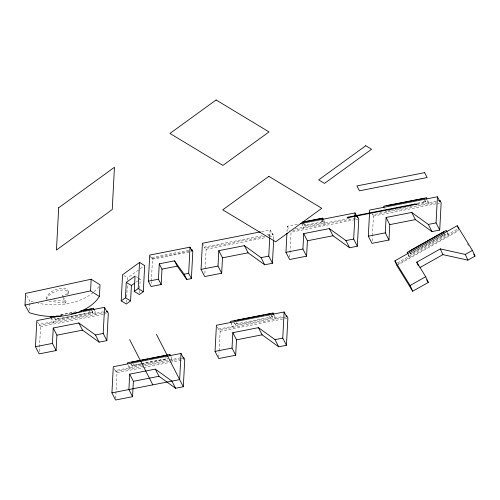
<?xml version="1.0" encoding="UTF-8"?>
<svg xmlns="http://www.w3.org/2000/svg" width="500" height="500" viewBox="0 0 500 500"><rect width="100%" height="100%" fill="white"/><g stroke="black" fill="none" stroke-linecap="round" stroke-linejoin="round"><path stroke-width="0.38" stroke-dasharray="2.5 1.88" d="M29.35 310.312L29.844 300.988L25.612 293.419M105.55 312.5L39.344 325.481L39.406 324.331L103.325 311.8M39.269 351.55L40.575 326.613L39.406 324.331M92.275 310.837L92.869 312.875L55.625 320.175L55.669 319.381L54.387 316.894M62.394 296.988L62.488 295.194A5.7 3.744 3 0 0 68.056 292.413A5.7 3.744 3 0 0 64.856 288.106A20.144 13.238 3 0 0 45.963 299.137L48.269 299.4M67.55 294.994A5.7 3.744 3 0 0 64.763 289.9L64.856 288.106M48.944 301.275L65.844 303.163L65.938 301.369L63.175 296.431M68.094 293.363L68.188 291.575M169.062 361.175L115.794 371.619L115.85 370.469L142.794 365.188M115.675 398.469L117.025 372.756L115.85 370.469M126.425 302.469L126.544 300.163M126.706 297.094L127.387 284.025M127.594 280.188L127.713 277.881L139.656 269.212M141.194 364.531L132.075 366.319L132.113 365.525L130.838 363.031M139.481 292.994L139.681 289.144M139.719 288.375L140.206 279.137L138.275 277.975M188.85 251.375L151.581 258.681L151.644 257.531L188.912 250.225M151.244 283.381L151.325 281.825M151.363 281.044L152.506 259.225L151.644 257.531M265.025 236.35L204.906 248.137L204.969 246.988L262.8 235.65M204.875 273.431L205.075 269.531M205.119 268.756L206.137 249.269L204.969 246.988M282.838 317.613L218.919 330.144L218.975 329L282.9 316.469M218.8 357L219.088 351.544M219.125 350.763L220.15 331.281L218.975 329M271.844 315.5L272.444 317.544L235.194 324.844L235.238 324.05L233.962 321.562M269.769 236.894L270.131 229.981L261 231.769M268.069 235.756L272.631 234.862L272.694 233.713L266.606 234.906M273.7 239.112L273.863 235.994L272.694 233.713M287.031 231.588L287.312 226.213L297.969 224.119M289.744 257.162L291.05 232.225L354.969 219.694M322.8 220.356L323.4 222.394L304.775 226.05L304.819 225.256L303.538 222.763M372.125 241.012L372.369 236.337M372.413 235.556L373.431 216.075L372.262 213.794L372.2 214.938L436.119 202.413M386.287 211.044L386.225 212.194L385.6 210.969M417.362 203.975L425.725 202.338L425.131 200.3M140.281 268.756L143.425 266.475M135.806 282.331L137.688 280.963M138.319 280.506L140.206 279.137M410.562 253.55L444.837 234.244L445.3 234.994L411.025 254.3L410.562 253.55L444.837 234.244M397.356 262.887L457.644 228.925M398.019 263.969L458.994 229.631M396.825 265.475L458.469 230.75M57.55 318.944L55.669 319.381L92.912 312.081L57.55 318.944L56.75 317.387M140.819 363.744L132.113 365.525L140.475 363.881M417.406 203.181L425.769 201.544L423 202.013L422.206 200.456M295.206 228.9L349.994 218.156M379.869 212.3L382.156 211.85M387.806 210.744L390.087 210.3M390.844 210.15L398.131 208.719M398.894 208.569L409.075 206.575M409.837 206.425L414.113 205.588M416.675 205.087L436.181 201.262M292.863 230.494L356.025 218.113M152.506 259.225L192.825 251.319M355.731 219.544L358.775 218.95M373.431 216.075L439.637 203.094M206.137 249.269L266.256 237.488M269.3 236.887L273.863 235.994M56.244 315.656L76.756 311.637M60.912 314.931L74.594 312.25M40.575 326.613L102.975 314.381M103.737 314.231L107.537 313.488M283.6 317.469L285.881 317.019M220.15 331.281L287.113 318.15M141.581 363.6L166.594 358.694L165.794 357.137M141.237 363.738L167.838 358.519M141.956 364.381L167.8 359.312M143.55 365.037L179.775 357.938M169.819 361.025L179.713 359.087M180.475 358.938L182.756 358.494M117.025 372.756L142.894 367.681M143.656 367.531L169.531 362.463M170.294 362.312L183.988 359.625M53.644 300L65.938 301.369M136.35 276.806L137.631 277.587M123.856 275.55L127.713 277.881M467.275 243.581L468.906 246.225M63.081 298.225L65.844 303.163M427.575 200.263L428.825 202.7L428.769 203.85L426.887 200.188M424.131 199.225L425.725 202.338M384.1 206.769L385.037 208.6M323.612 219.969L325.175 223.025L325.112 224.169L323.237 220.512M321.8 219.288L323.4 222.394M321.037 220.287L321.838 221.85L323.438 221.6L304.819 225.256L305.538 225.044L305.006 224.006M303.181 222.938L304.775 226.05M301.712 222.919L303.906 227.194L303.844 228.344L301.969 224.681M287.312 226.213L289.506 230.481M270.131 229.981L272.631 234.862M273.975 314.856L275.544 317.906L275.481 319.056L273.294 314.788M270.844 314.431L272.444 317.544M268.919 315.663L269.719 317.219L272.481 316.75L235.238 324.05L237.125 323.612L236.594 322.575M202.406 243.256L204.906 248.137M233.6 321.731L235.194 324.844M230.812 321.975L233.006 326.25L232.944 327.394L231.062 323.738M217.35 327.094L218.919 330.144M150.037 255.669L151.581 258.681M170.856 356.331L172.419 359.381L172.356 360.531L170.481 356.869M133.2 363.525L134 365.081M130.475 363.206L132.075 366.319M128.625 365.281L129.881 367.719L129.819 368.869L127.944 365.206M94.406 310.194L95.969 313.244L95.913 314.394L94.031 310.731M91.275 309.762L92.869 312.875M89.35 311L90.144 312.556M114.225 368.569L115.794 371.619M54.031 317.069L55.625 320.175M51.244 317.312L53.431 321.581L53.369 322.731L51.181 318.463M37.469 321.819L39.344 325.481M458.325 228.544L458.875 229.762M447.544 232.819L448.719 235.419L447.169 232.381M444.456 233.131L445.3 234.994M442.312 234.338L442.875 235.581M410.181 252.438L411.025 254.3M408.106 254.213L409.575 257.462L407.731 253.781M98.794 286.594A52.106 34.25 3 0 1 93.65 292.113M93.05 292.625A52.106 34.25 3 0 1 37.9 303.169M33.444 302.087A52.106 34.25 3 0 1 29.844 300.988M46.294 299.431A20.144 13.238 3 0 1 64.763 289.9"/><path stroke-width="0.75" d="M25 305.075L25.612 293.419L91.163 279.219L100.006 284.812L99.394 296.475A52.106 34.25 3 0 1 29.231 312.65L25 305.075L90.556 290.881L99.394 296.475M71.375 313.831L104.569 307.325L107.069 312.206L107.131 311.056L108.3 313.337L106.869 340.613L99.125 342.131L95.45 334.969L78.856 322.981L53.25 328.006L56.925 335.169L56.119 350.562L39.144 353.894L35.469 346.725L36.844 320.6L61.95 315.675M50.869 317.85L50.925 316.7L53.206 316.256M56.119 350.562L52.444 343.4L53.25 328.006M90.556 290.881L91.163 279.219M93.406 309.513L93.469 308.363L80.556 310.894M106.869 340.613L103.2 333.45L104.569 307.325M111.919 392.869L113.287 366.737L181.012 353.462L183.519 358.344L183.581 357.194L184.75 359.475L183.319 386.756L175.575 388.269L158.981 376.287L155.306 369.125L129.7 374.144L128.894 389.538L132.569 396.7L115.594 400.031L111.919 392.869L179.644 379.588L181.012 353.462M121.2 300.906L122.569 274.775L139.537 262.462L144.681 265.562L143.312 291.694L139.4 294.531L134.256 291.431L135.062 276.031L126.263 282.419L125.45 297.819L121.2 300.906L126.344 304.006L130.594 300.919L131.4 285.525L134.544 283.244M127.319 363.988L127.375 362.837L169.913 354.5L170.544 355.719M134.256 291.431L138.169 288.587L139.537 262.462M132.569 396.7L133.375 381.306L129.7 374.144M148.356 281.194L149.725 255.069L190.037 247.162L191.894 250.781L191.956 249.631L192.825 251.319L191.394 278.6L186.781 279.5L177.231 266.137L174.513 260.831L159.269 263.819L158.463 279.212L161.181 284.519L151.081 286.5L148.356 281.194L158.463 279.212M161.181 284.519L161.988 269.125L159.269 263.819M169.856 355.65L169.913 354.5M191.394 278.6L188.669 273.294L190.037 247.162M273.663 239.894L272.438 263.269L264.694 264.788L261.019 257.625L244.419 245.637L218.812 250.662L222.488 257.825L221.681 273.219L204.713 276.55L201.038 269.381L202.406 243.256L260.238 231.919M221.681 273.219L218.006 266.056L218.812 250.662M215.044 351.394L216.412 325.262L284.137 311.988L286.644 316.869L286.7 315.719L287.875 318L286.444 345.281L278.7 346.8L262.106 334.812L258.431 327.65L232.825 332.669L232.019 348.062L235.688 355.231L218.719 358.556L215.044 351.394L232.019 348.062M230.438 322.512L230.5 321.369L273.038 313.025L273.663 314.25M235.688 355.231L236.494 339.831L232.825 332.669M272.438 263.269L268.762 256.106L269.731 237.662M272.981 314.175L273.038 313.025M300.25 223.675L355.044 212.931L357.544 217.812L357.606 216.663L358.775 218.95L357.344 246.225L349.6 247.744L345.925 240.581L329.331 228.594L303.725 233.612L307.4 240.775L306.594 256.175L289.619 259.5L285.944 252.338L286.95 233.125M286.444 345.281L282.769 338.119L284.137 311.988M306.594 256.175L302.919 249.013L303.725 233.612M322.612 219.288L322.675 218.144L302.162 222.162M357.344 246.225L353.675 239.062L355.044 212.931M439.988 200.512L441.156 202.8L439.725 230.075L431.981 231.594L428.306 224.425L411.712 212.444L386.106 217.463L389.781 224.625L388.975 240.025L372 243.35L368.325 236.188L369.7 210.062L437.425 196.781L439.925 201.663L439.988 200.512L438.462 200.812M383.725 207.312L383.781 206.163L426.325 197.819L426.95 199.044M388.975 240.025L385.3 232.862L386.106 217.463M426.262 198.969L426.325 197.819M439.725 230.075L436.056 222.913L437.425 196.781M443.013 233.05L443.713 231.762L409.438 251.062M407.731 253.781L407.144 252.481L446.287 230.431L446.956 231.519M472.413 250.413L465.281 254.425L440.325 248.9L416.756 262.175L425.706 276.719L428.294 282.438L412.675 291.238L396.825 265.475L394.9 260.837L457.225 225.731L472.413 250.413L475 256.131L467.875 260.144L442.912 254.625L420.019 267.519M412.675 291.238L410.087 285.512L425.706 276.719M303.219 222.144L321.844 218.487M386.925 205.731L424.175 198.431M161.988 269.125L177.231 266.137M307.4 240.775L333.006 235.756L349.6 247.744M389.781 224.625L415.387 219.606L431.981 231.594M222.488 257.825L248.094 252.806L264.694 264.788M285.944 252.338L302.919 249.013M345.925 240.581L353.675 239.062M368.325 236.188L385.3 232.862M428.306 224.425L436.056 222.913M201.038 269.381L218.006 266.056M261.019 257.625L268.762 256.106M174.513 260.831L184.062 274.194L188.669 273.294M82.956 310.606L91.319 308.969M56.925 335.169L82.531 330.15L99.125 342.131M35.469 346.725L52.444 343.4M95.45 334.969L103.2 333.45M234.4 320.788L235.925 320.494M237.444 320.194L264.044 314.975M265.569 314.681L270.887 313.637M236.494 339.831L262.106 334.812M131.275 362.262L140.4 360.475M141.919 360.175L148 358.981M149.519 358.688L167.763 355.112M258.431 327.65L275.025 339.631L282.769 338.119M133.375 381.306L158.981 376.287M138.169 288.587L143.312 291.694M126.263 282.419L131.4 285.525M125.45 297.819L130.594 300.919M155.306 369.125L171.9 381.106L175.575 388.269M473.781 254.15L475 256.131M426.669 279.794L428.294 282.438M407.144 252.481L407.812 253.562M394.9 260.837L410.087 285.512M411.712 212.444L415.387 219.606M329.331 228.594L333.006 235.756M322.675 218.144L323.3 219.363M244.419 245.637L248.094 252.806M275.025 339.631L278.7 346.8M184.062 274.194L186.781 279.5M156.425 334.306L183.319 386.756M129.613 339.562L152.838 384.844M93.469 308.363L94.094 309.581M78.856 322.981L82.531 330.15M457.225 225.731L458.4 228.331M465.281 254.425L467.875 260.144M440.325 248.9L442.912 254.625M416.756 262.175L418.481 265.988M58.681 207.75L56.463 250.019L112.238 209.537L114.456 167.275L58.681 207.75M216.094 99.969L169.963 133.45L222.894 165.4L269.031 131.919L216.094 99.969M268.863 176.35L222.731 209.831L275.669 241.781L321.8 208.3L268.863 176.35M365.737 145.738L318.694 179.875L324.513 183.388L371.556 149.25L365.737 145.738M424.65 172.65L356.919 185.931L359.425 190.812L427.15 177.531L424.65 172.65M414.869 204.056L347.137 217.331L349.269 217.431L417 204.15L414.869 204.056"/></g></svg>
